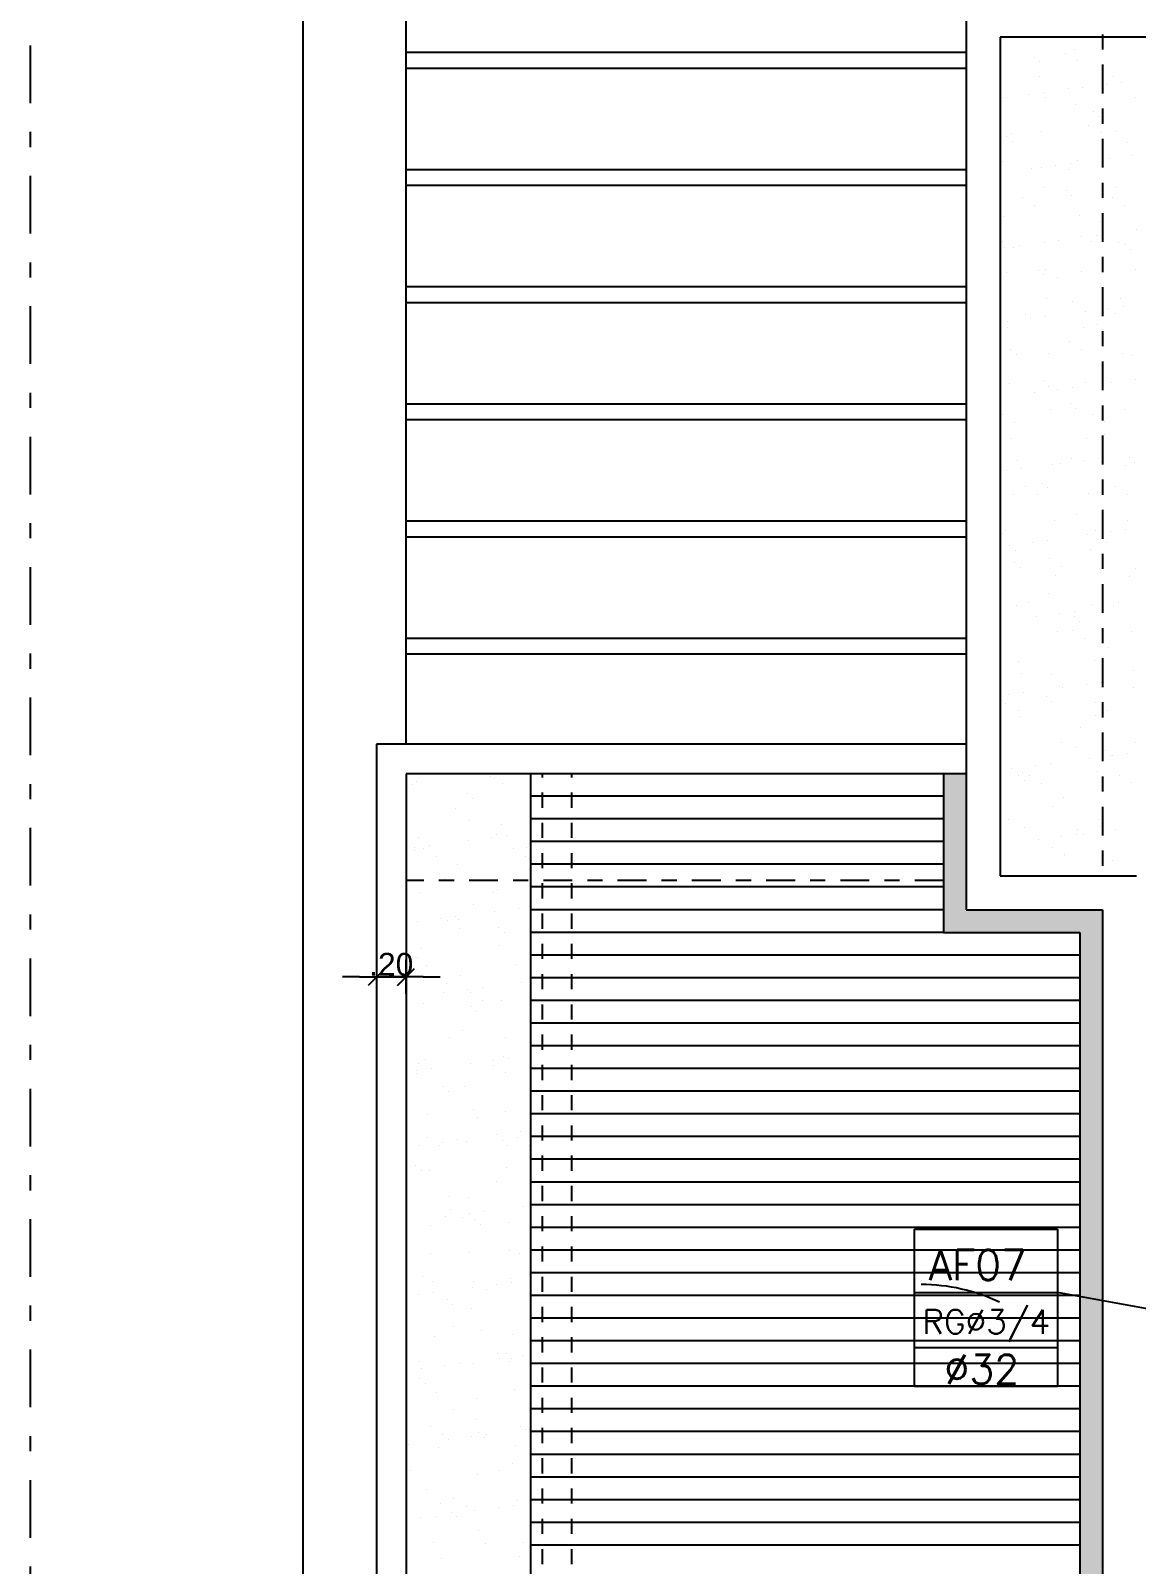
# Model space of a CAD drawing. Header units: millimetres. Extents: x 1573 to 2177, y 1587 to 1932.
# Drawn here: x 1920.22 to 1927.52, y 1904.46 to 1914.59 of the extents above; entities that cross this region are included whole.
import ezdxf
from ezdxf.enums import TextEntityAlignment as Align

# ---------------------------------------------------------------- set-up
doc = ezdxf.new("R2010")
doc.units = ezdxf.units.MM
doc.header["$LTSCALE"] = 0.03
doc.linetypes.add('DASHDOT', pattern=[25.4, 12.7, -6.35, 0, -6.35])
doc.linetypes.add('HIDDEN', pattern=[9.525, 6.35, -3.175])
for name, color, linetype in [('-HIDRO', 8, 'Continuous'), ('Prumadas_L', 1, 'Continuous'), ('Prumadas_Q', 3, 'Continuous'), ('Prumadas_T', 2, 'Continuous')]:
    doc.layers.add(name, color=color, linetype=linetype)
doc.styles.add('ROMANS', font='romans.shx', dxfattribs={"height": 0.1})
doc.styles.get("Standard").update_dxf_attribs({"font": 'arial.ttf'})

# ---------------------------------------------------------------- blocks, each defined once
blk = doc.blocks.new('TICK1')
for p, q in [((0, 1), (0, -1)), ((-1, 0), (1, 0)), ((0.5, 0.5), (-0.5, -0.5))]:
    blk.add_line(p, q)

msp = doc.modelspace()

# ---------------------------------------------------------------- hatches: boundary and pattern name
at = {"layer": '-HIDRO'}
h = msp.add_hatch(color=256, dxfattribs=at)
h.dxf.hatch_style = 1
h.paths.add_polyline_path([(1927.296, 1908.781), (1926.396, 1908.781), (1926.396, 1909.681), (1926.246, 1909.681), (1926.246, 1908.631), (1927.146, 1908.631), (1927.146, 1896.499), (1927.296, 1896.499)])

# ---------------------------------------------------------------- linework, layer by layer
at = {"layer": '-HIDRO', "linetype": 'DASHDOT'}
msp.add_line((1920.216, 1886.53), (1920.216, 1926.484), dxfattribs=at)
at = {"layer": '-HIDRO'}
for p, q in [((1922.016, 1896.307), (1922.016, 1926.484)), ((1922.696, 1909.876), (1922.696, 1926.484)), ((1926.396, 1922.62), (1926.396, 1908.781)), ((1935.174, 1914.55), (1926.621, 1914.55)), ((1926.621, 1914.55), (1926.621, 1909.006)), ((1927.109, 1914.469), (1927.109, 1914.469)), ((1922.696, 1914.451), (1926.396, 1914.451)), ((1926.848, 1914.418), (1926.848, 1914.418)), ((1926.883, 1914.386), (1926.883, 1914.386)), ((1927.053, 1914.445), (1927.053, 1914.445)), ((1927.134, 1914.394), (1927.134, 1914.394)), ((1922.696, 1914.346), (1926.396, 1914.346)), ((1926.88, 1914.293), (1926.88, 1914.293)), ((1927.367, 1914.291), (1927.367, 1914.291)), ((1926.809, 1914.169), (1926.809, 1914.169)), ((1926.908, 1914.182), (1926.908, 1914.182)), ((1927.072, 1914.212), (1927.072, 1914.212)), ((1927.167, 1914.216), (1927.167, 1914.216)), ((1927.321, 1914.237), (1927.321, 1914.237)), ((1927.421, 1914.25), (1927.421, 1914.25)), ((1926.623, 1914.096), (1926.623, 1914.096)), ((1926.654, 1914.149), (1926.654, 1914.149)), ((1926.918, 1914.152), (1926.918, 1914.152)), ((1927.121, 1914.102), (1927.121, 1914.102)), ((1927.511, 1914.153), (1927.511, 1914.153)), ((1927.207, 1913.968), (1927.207, 1913.968)), ((1927.238, 1914.06), (1927.238, 1914.06)), ((1927.273, 1914.028), (1927.273, 1914.028)), ((1926.665, 1913.893), (1926.665, 1913.893)), ((1926.694, 1913.916), (1926.694, 1913.916)), ((1926.701, 1913.861), (1926.701, 1913.861)), ((1926.892, 1913.926), (1926.892, 1913.926)), ((1927.288, 1913.917), (1927.288, 1913.917)), ((1927.379, 1913.924), (1927.379, 1913.924)), ((1927.463, 1913.854), (1927.463, 1913.854)), ((1927.497, 1913.766), (1927.497, 1913.766)), ((1922.696, 1913.676), (1926.396, 1913.676)), ((1926.635, 1913.729), (1926.635, 1913.729)), ((1926.829, 1913.679), (1926.829, 1913.679)), ((1926.89, 1913.687), (1926.89, 1913.687)), ((1926.984, 1913.699), (1926.984, 1913.699)), ((1927.072, 1913.675), (1927.072, 1913.675)), ((1927.083, 1913.712), (1927.083, 1913.712)), ((1927.133, 1913.735), (1927.133, 1913.735)), ((1927.342, 1913.746), (1927.342, 1913.746)), ((1922.696, 1913.571), (1926.396, 1913.571)), ((1926.904, 1913.559), (1926.904, 1913.559)), ((1927.391, 1913.557), (1927.391, 1913.557)), ((1926.768, 1913.49), (1926.768, 1913.49)), ((1927.056, 1913.535), (1927.056, 1913.535)), ((1927.091, 1913.503), (1927.091, 1913.503)), ((1927.361, 1913.491), (1927.361, 1913.491)), ((1926.647, 1913.362), (1926.647, 1913.362)), ((1926.848, 1913.438), (1926.848, 1913.438)), ((1927.145, 1913.368), (1927.145, 1913.368)), ((1927.442, 1913.44), (1927.442, 1913.44)), ((1927.281, 1913.329), (1927.281, 1913.329)), ((1927.518, 1913.276), (1927.518, 1913.276)), ((1926.633, 1913.197), (1926.633, 1913.197)), ((1926.647, 1913.161), (1926.647, 1913.161)), ((1926.708, 1913.162), (1926.708, 1913.162)), ((1926.746, 1913.174), (1926.746, 1913.174)), ((1926.916, 1913.192), (1926.916, 1913.192)), ((1927.005, 1913.208), (1927.005, 1913.208)), ((1927.16, 1913.229), (1927.16, 1913.229)), ((1927.226, 1913.198), (1927.226, 1913.198)), ((1927.259, 1913.242), (1927.259, 1913.242)), ((1927.403, 1913.19), (1927.403, 1913.19)), ((1927.446, 1913.177), (1927.446, 1913.177)), ((1927.481, 1913.145), (1927.481, 1913.145)), ((1926.659, 1912.995), (1926.659, 1912.995)), ((1926.874, 1913.01), (1926.874, 1913.01)), ((1926.909, 1912.978), (1926.909, 1912.978)), ((1926.922, 1913.013), (1926.922, 1913.013)), ((1927.002, 1912.961), (1927.002, 1912.961)), ((1927.157, 1913.001), (1927.157, 1913.001)), ((1927.515, 1913.014), (1927.515, 1913.014)), ((1922.696, 1912.902), (1926.396, 1912.902)), ((1922.696, 1912.797), (1926.396, 1912.797)), ((1926.928, 1912.825), (1926.928, 1912.825)), ((1927.098, 1912.804), (1927.098, 1912.804)), ((1927.336, 1912.759), (1927.336, 1912.759)), ((1927.415, 1912.823), (1927.415, 1912.823)), ((1927.435, 1912.772), (1927.435, 1912.772)), ((1926.668, 1912.671), (1926.668, 1912.671)), ((1926.786, 1912.72), (1926.786, 1912.72)), ((1926.823, 1912.691), (1926.823, 1912.691)), ((1926.922, 1912.704), (1926.922, 1912.704)), ((1927.181, 1912.738), (1927.181, 1912.738)), ((1927.264, 1912.652), (1927.264, 1912.652)), ((1927.38, 1912.721), (1927.38, 1912.721)), ((1926.671, 1912.628), (1926.671, 1912.628)), ((1927.169, 1912.634), (1927.169, 1912.634)), ((1927.299, 1912.62), (1927.299, 1912.62)), ((1926.691, 1912.485), (1926.691, 1912.485)), ((1926.727, 1912.453), (1926.727, 1912.453)), ((1926.94, 1912.458), (1926.94, 1912.458)), ((1927.076, 1912.536), (1927.076, 1912.536)), ((1927.156, 1912.484), (1927.156, 1912.484)), ((1927.427, 1912.456), (1927.427, 1912.456)), ((1927.489, 1912.446), (1927.489, 1912.446)), ((1926.683, 1912.261), (1926.683, 1912.261)), ((1926.916, 1912.279), (1926.916, 1912.279)), ((1926.94, 1912.243), (1926.94, 1912.243)), ((1927.181, 1912.267), (1927.181, 1912.267)), ((1927.356, 1912.268), (1927.356, 1912.268)), ((1927.511, 1912.289), (1927.511, 1912.289)), ((1926.844, 1912.201), (1926.844, 1912.201)), ((1926.998, 1912.221), (1926.998, 1912.221)), ((1927.098, 1912.234), (1927.098, 1912.234)), ((1922.696, 1912.127), (1926.396, 1912.127)), ((1926.636, 1912.057), (1926.636, 1912.057)), ((1926.952, 1912.091), (1926.952, 1912.091)), ((1927.082, 1912.127), (1927.082, 1912.127)), ((1927.117, 1912.095), (1927.117, 1912.095)), ((1927.23, 1912.059), (1927.23, 1912.059)), ((1927.439, 1912.089), (1927.439, 1912.089)), ((1922.696, 1912.022), (1926.396, 1912.022)), ((1926.717, 1912.006), (1926.717, 1912.006)), ((1927.31, 1912.007), (1927.31, 1912.007)), ((1926.695, 1911.894), (1926.695, 1911.894)), ((1927.193, 1911.9), (1927.193, 1911.9)), ((1927.307, 1911.921), (1927.307, 1911.921)), ((1926.734, 1911.754), (1926.734, 1911.754)), ((1927.019, 1911.731), (1927.019, 1911.731)), ((1927.094, 1911.766), (1927.094, 1911.766)), ((1927.174, 1911.751), (1927.174, 1911.751)), ((1927.273, 1911.764), (1927.273, 1911.764)), ((1927.472, 1911.769), (1927.472, 1911.769)), ((1927.507, 1911.737), (1927.507, 1911.737)), ((1926.661, 1911.683), (1926.661, 1911.683)), ((1926.76, 1911.697), (1926.76, 1911.697)), ((1926.964, 1911.724), (1926.964, 1911.724)), ((1927.451, 1911.721), (1927.451, 1911.721)), ((1926.79, 1911.58), (1926.79, 1911.58)), ((1926.87, 1911.529), (1926.87, 1911.529)), ((1926.9, 1911.602), (1926.9, 1911.602)), ((1926.935, 1911.57), (1926.935, 1911.57)), ((1927.205, 1911.533), (1927.205, 1911.533)), ((1927.383, 1911.582), (1927.383, 1911.582)), ((1927.464, 1911.53), (1927.464, 1911.53)), ((1926.707, 1911.527), (1926.707, 1911.527)), ((1922.696, 1911.353), (1926.396, 1911.353)), ((1926.976, 1911.357), (1926.976, 1911.357)), ((1927.124, 1911.396), (1927.124, 1911.396)), ((1927.463, 1911.354), (1927.463, 1911.354)), ((1922.696, 1911.248), (1926.396, 1911.248)), ((1926.655, 1911.288), (1926.655, 1911.288)), ((1926.936, 1911.226), (1926.936, 1911.226)), ((1927.195, 1911.26), (1927.195, 1911.26)), ((1927.248, 1911.289), (1927.248, 1911.289)), ((1927.29, 1911.244), (1927.29, 1911.244)), ((1927.35, 1911.281), (1927.35, 1911.281)), ((1927.449, 1911.294), (1927.449, 1911.294)), ((1926.682, 1911.193), (1926.682, 1911.193)), ((1926.719, 1911.16), (1926.719, 1911.16)), ((1926.837, 1911.213), (1926.837, 1911.213)), ((1927.217, 1911.166), (1927.217, 1911.166)), ((1927.325, 1911.212), (1927.325, 1911.212)), ((1926.717, 1911.077), (1926.717, 1911.077)), ((1926.753, 1911.045), (1926.753, 1911.045)), ((1926.944, 1911.103), (1926.944, 1911.103)), ((1927.024, 1911.052), (1927.024, 1911.052)), ((1927.515, 1911.038), (1927.515, 1911.038)), ((1926.988, 1910.99), (1926.988, 1910.99)), ((1927.475, 1910.987), (1927.475, 1910.987)), ((1926.942, 1910.871), (1926.942, 1910.871)), ((1926.731, 1910.793), (1926.731, 1910.793)), ((1926.809, 1910.811), (1926.809, 1910.811)), ((1926.858, 1910.723), (1926.858, 1910.723)), ((1927.013, 1910.743), (1927.013, 1910.743)), ((1927.108, 1910.719), (1927.108, 1910.719)), ((1927.112, 1910.756), (1927.112, 1910.756)), ((1927.229, 1910.799), (1927.229, 1910.799)), ((1927.37, 1910.79), (1927.37, 1910.79)), ((1927.402, 1910.812), (1927.402, 1910.812)), ((1927, 1910.623), (1927, 1910.623)), ((1927.098, 1910.626), (1927.098, 1910.626)), ((1927.143, 1910.687), (1927.143, 1910.687)), ((1927.487, 1910.62), (1927.487, 1910.62)), ((1922.696, 1910.578), (1926.396, 1910.578)), ((1927.178, 1910.575), (1927.178, 1910.575)), ((1927.333, 1910.513), (1927.333, 1910.513)), ((1922.696, 1910.473), (1926.396, 1910.473)), ((1926.743, 1910.425), (1926.743, 1910.425)), ((1927.241, 1910.432), (1927.241, 1910.432)), ((1926.76, 1910.346), (1926.76, 1910.346)), ((1926.962, 1910.334), (1926.962, 1910.334)), ((1927.498, 1910.362), (1927.498, 1910.362)), ((1926.775, 1910.219), (1926.775, 1910.219)), ((1927.012, 1910.256), (1927.012, 1910.256)), ((1927.033, 1910.253), (1927.033, 1910.253)), ((1927.188, 1910.273), (1927.188, 1910.273)), ((1927.287, 1910.286), (1927.287, 1910.286)), ((1927.499, 1910.253), (1927.499, 1910.253)), ((1926.658, 1910.148), (1926.658, 1910.148)), ((1926.675, 1910.206), (1926.675, 1910.206)), ((1926.926, 1910.194), (1926.926, 1910.194)), ((1926.961, 1910.162), (1926.961, 1910.162)), ((1927.252, 1910.149), (1927.252, 1910.149)), ((1926.739, 1910.097), (1926.739, 1910.097)), ((1926.755, 1910.058), (1926.755, 1910.058)), ((1927.253, 1910.065), (1927.253, 1910.065)), ((1927.332, 1910.098), (1927.332, 1910.098)), ((1927.15, 1909.989), (1927.15, 1909.989)), ((1926.396, 1909.876), (1922.501, 1909.876)), ((1922.501, 1909.876), (1922.501, 1896.007)), ((1927.024, 1909.889), (1927.024, 1909.889)), ((1927.116, 1909.857), (1927.116, 1909.857)), ((1927.316, 1909.837), (1927.316, 1909.837)), ((1927.351, 1909.804), (1927.351, 1909.804)), ((1927.463, 1909.816), (1927.463, 1909.816)), ((1927.511, 1909.886), (1927.511, 1909.886)), ((1926.696, 1909.715), (1926.696, 1909.715)), ((1926.851, 1909.736), (1926.851, 1909.736)), ((1926.95, 1909.749), (1926.95, 1909.749)), ((1927.209, 1909.783), (1927.209, 1909.783)), ((1927.364, 1909.803), (1927.364, 1909.803)), ((1926.396, 1909.681), (1922.696, 1909.681)), ((1922.696, 1909.681), (1922.696, 1896.457)), ((1922.74, 1909.613), (1922.74, 1909.613)), ((1922.764, 1909.63), (1922.764, 1909.63)), ((1923.253, 1909.665), (1923.253, 1909.665)), ((1923.278, 1909.649), (1923.278, 1909.649)), ((1923.333, 1909.614), (1923.333, 1909.614)), ((1923.521, 1896.457), (1923.521, 1909.681)), ((1926.246, 1909.681), (1926.246, 1908.631)), ((1926.744, 1909.669), (1926.744, 1909.669)), ((1926.767, 1909.691), (1926.767, 1909.691)), ((1926.779, 1909.637), (1926.779, 1909.637)), ((1926.812, 1909.671), (1926.812, 1909.671)), ((1926.893, 1909.62), (1926.893, 1909.62)), ((1927.265, 1909.698), (1927.265, 1909.698)), ((1927.406, 1909.672), (1927.406, 1909.672)), ((1927.486, 1909.621), (1927.486, 1909.621)), ((1923.099, 1909.549), (1923.099, 1909.549)), ((1923.134, 1909.517), (1923.134, 1909.517)), ((1923.521, 1909.535), (1926.246, 1909.535)), ((1927.036, 1909.521), (1927.036, 1909.521)), ((1923.021, 1909.451), (1923.021, 1909.451)), ((1923.52, 1909.458), (1923.52, 1909.458)), ((1926.968, 1909.464), (1926.968, 1909.464)), ((1923.117, 1909.372), (1923.117, 1909.372)), ((1923.324, 1909.343), (1923.324, 1909.343)), ((1923.521, 1909.385), (1926.246, 1909.385)), ((1926.677, 1909.378), (1926.677, 1909.378)), ((1926.779, 1909.324), (1926.779, 1909.324)), ((1927.134, 1909.312), (1927.134, 1909.312)), ((1927.27, 1909.38), (1927.27, 1909.38)), ((1927.277, 1909.331), (1927.277, 1909.331)), ((1927.385, 1909.313), (1927.385, 1909.313)), ((1922.776, 1909.263), (1922.776, 1909.263)), ((1922.848, 1909.208), (1922.848, 1909.208)), ((1923.107, 1909.243), (1923.107, 1909.243)), ((1923.262, 1909.263), (1923.262, 1909.263)), ((1923.29, 1909.282), (1923.29, 1909.282)), ((1923.361, 1909.276), (1923.361, 1909.276)), ((1923.521, 1909.235), (1926.246, 1909.235)), ((1926.872, 1909.245), (1926.872, 1909.245)), ((1927.027, 1909.265), (1927.027, 1909.265)), ((1927.126, 1909.278), (1927.126, 1909.278)), ((1927.169, 1909.279), (1927.169, 1909.279)), ((1922.749, 1909.195), (1922.749, 1909.195)), ((1922.751, 1909.176), (1922.751, 1909.176)), ((1922.813, 1909.187), (1922.813, 1909.187)), ((1922.894, 1909.136), (1922.894, 1909.136)), ((1923.407, 1909.188), (1923.407, 1909.188)), ((1923.487, 1909.137), (1923.487, 1909.137)), ((1923.49, 1909.191), (1923.49, 1909.191)), ((1926.966, 1909.194), (1926.966, 1909.194)), ((1927.046, 1909.143), (1927.046, 1909.143)), ((1927.048, 1909.154), (1927.048, 1909.154)), ((1927.359, 1909.106), (1927.359, 1909.106)), ((1922.917, 1909.024), (1922.917, 1909.024)), ((1923.033, 1909.084), (1923.033, 1909.084)), ((1923.521, 1909.085), (1926.246, 1909.085)), ((1926.621, 1909.006), (1927.521, 1909.006)), ((1922.788, 1908.896), (1922.788, 1908.896)), ((1922.952, 1908.992), (1922.952, 1908.992)), ((1923.271, 1908.895), (1923.271, 1908.895)), ((1923.302, 1908.914), (1923.302, 1908.914)), ((1923.521, 1908.935), (1926.246, 1908.935)), ((1923.142, 1908.818), (1923.142, 1908.818)), ((1923.437, 1908.793), (1923.437, 1908.793)), ((1922.77, 1908.705), (1922.77, 1908.705)), ((1922.924, 1908.725), (1922.924, 1908.725)), ((1922.967, 1908.71), (1922.967, 1908.71)), ((1923.024, 1908.738), (1923.024, 1908.738)), ((1923.045, 1908.717), (1923.045, 1908.717)), ((1923.282, 1908.772), (1923.282, 1908.772)), ((1923.521, 1908.785), (1926.246, 1908.785)), ((1926.396, 1908.781), (1927.296, 1908.781)), ((1927.296, 1908.781), (1927.296, 1896.499)), ((1923.048, 1908.658), (1923.048, 1908.658)), ((1923.308, 1908.666), (1923.308, 1908.666)), ((1923.343, 1908.634), (1923.343, 1908.634)), ((1923.521, 1908.635), (1926.246, 1908.635)), ((1926.246, 1908.631), (1927.146, 1908.631)), ((1927.146, 1908.631), (1927.146, 1896.499)), ((1922.735, 1908.499), (1922.735, 1908.499)), ((1922.8, 1908.529), (1922.8, 1908.529)), ((1923.314, 1908.547), (1923.314, 1908.547)), ((1922.77, 1908.467), (1922.77, 1908.467)), ((1922.832, 1908.417), (1922.832, 1908.417)), ((1923.425, 1908.418), (1923.425, 1908.418)), ((1923.521, 1908.485), (1927.146, 1908.485)), ((1922.388, 1908.338), (1922.276, 1908.338)), ((1922.501, 1908.338), (1922.696, 1908.338)), ((1922.808, 1908.338), (1922.921, 1908.338)), ((1922.96, 1908.293), (1922.96, 1908.293)), ((1923.057, 1908.35), (1923.057, 1908.35)), ((1923.458, 1908.302), (1923.458, 1908.302)), ((1923.521, 1908.335), (1927.146, 1908.335)), ((1922.945, 1908.235), (1922.945, 1908.235)), ((1923.1, 1908.255), (1923.1, 1908.255)), ((1923.121, 1908.233), (1923.121, 1908.233)), ((1923.199, 1908.268), (1923.199, 1908.268)), ((1923.521, 1908.185), (1927.146, 1908.185)), ((1922.812, 1908.162), (1922.812, 1908.162)), ((1923.125, 1908.141), (1923.125, 1908.141)), ((1923.16, 1908.109), (1923.16, 1908.109)), ((1923.201, 1908.181), (1923.201, 1908.181)), ((1923.326, 1908.18), (1923.326, 1908.18)), ((1923.069, 1907.983), (1923.069, 1907.983)), ((1923.521, 1908.035), (1927.146, 1908.035)), ((1922.986, 1907.94), (1922.986, 1907.94)), ((1923.35, 1907.935), (1923.35, 1907.935)), ((1923.521, 1907.885), (1927.146, 1907.885)), ((1922.824, 1907.795), (1922.824, 1907.795)), ((1923.276, 1907.785), (1923.276, 1907.785)), ((1923.338, 1907.813), (1923.338, 1907.813)), ((1923.375, 1907.798), (1923.375, 1907.798)), ((1923.516, 1907.783), (1923.516, 1907.783)), ((1922.762, 1907.703), (1922.762, 1907.703)), ((1922.763, 1907.718), (1922.763, 1907.718)), ((1922.777, 1907.768), (1922.777, 1907.768)), ((1922.862, 1907.731), (1922.862, 1907.731)), ((1923.121, 1907.765), (1923.121, 1907.765)), ((1923.275, 1907.756), (1923.275, 1907.756)), ((1923.355, 1907.704), (1923.355, 1907.704)), ((1923.521, 1907.735), (1927.146, 1907.735)), ((1922.943, 1907.616), (1922.943, 1907.616)), ((1922.978, 1907.584), (1922.978, 1907.584)), ((1923.081, 1907.616), (1923.081, 1907.616)), ((1923.521, 1907.585), (1927.146, 1907.585)), ((1922.836, 1907.428), (1922.836, 1907.428)), ((1923.14, 1907.463), (1923.14, 1907.463)), ((1923.168, 1907.41), (1923.168, 1907.41)), ((1923.35, 1907.446), (1923.35, 1907.446)), ((1923.521, 1907.435), (1927.146, 1907.435)), ((1922.836, 1907.277), (1922.836, 1907.277)), ((1923.296, 1907.295), (1923.296, 1907.295)), ((1923.429, 1907.279), (1923.429, 1907.279)), ((1923.451, 1907.315), (1923.451, 1907.315)), ((1923.521, 1907.285), (1927.146, 1907.285)), ((1922.784, 1907.227), (1922.784, 1907.227)), ((1922.916, 1907.226), (1922.916, 1907.226)), ((1922.939, 1907.247), (1922.939, 1907.247)), ((1923.038, 1907.261), (1923.038, 1907.261)), ((1923.093, 1907.249), (1923.093, 1907.249)), ((1923.334, 1907.259), (1923.334, 1907.259)), ((1923.369, 1907.226), (1923.369, 1907.226)), ((1923.509, 1907.227), (1923.509, 1907.227)), ((1922.761, 1907.091), (1922.761, 1907.091)), ((1923.362, 1907.079), (1923.362, 1907.079)), ((1923.521, 1907.135), (1927.146, 1907.135)), ((1922.7, 1906.985), (1922.7, 1906.985)), ((1922.796, 1907.059), (1922.796, 1907.059)), ((1922.848, 1907.061), (1922.848, 1907.061)), ((1923.293, 1906.986), (1923.293, 1906.986)), ((1923.521, 1906.985), (1927.146, 1906.985)), ((1922.986, 1906.885), (1922.986, 1906.885)), ((1923.105, 1906.882), (1923.105, 1906.882)), ((1922.989, 1906.8), (1922.989, 1906.8)), ((1923.114, 1906.777), (1923.114, 1906.777)), ((1923.213, 1906.79), (1923.213, 1906.79)), ((1923.472, 1906.824), (1923.472, 1906.824)), ((1923.521, 1906.835), (1927.146, 1906.835)), ((1922.701, 1906.723), (1922.701, 1906.723)), ((1922.86, 1906.694), (1922.86, 1906.694)), ((1922.959, 1906.757), (1922.959, 1906.757)), ((1923.07, 1906.749), (1923.07, 1906.749)), ((1923.151, 1906.734), (1923.151, 1906.734)), ((1923.186, 1906.701), (1923.186, 1906.701)), ((1923.374, 1906.712), (1923.374, 1906.712)), ((1923.521, 1906.685), (1927.146, 1906.685)), ((1922.854, 1906.508), (1922.854, 1906.508)), ((1923.117, 1906.515), (1923.117, 1906.515)), ((1923.376, 1906.528), (1923.376, 1906.528)), ((1923.447, 1906.509), (1923.447, 1906.509)), ((1923.521, 1906.535), (1927.146, 1906.535)), ((1922.803, 1906.36), (1922.803, 1906.36)), ((1923.521, 1906.385), (1927.146, 1906.385)), ((1922.872, 1906.326), (1922.872, 1906.326)), ((1923.135, 1906.287), (1923.135, 1906.287)), ((1923.143, 1906.323), (1923.143, 1906.323)), ((1923.224, 1906.272), (1923.224, 1906.272)), ((1923.29, 1906.307), (1923.29, 1906.307)), ((1923.386, 1906.345), (1923.386, 1906.345)), ((1923.389, 1906.32), (1923.389, 1906.32)), ((1922.777, 1906.24), (1922.777, 1906.24)), ((1922.876, 1906.253), (1922.876, 1906.253)), ((1922.969, 1906.209), (1922.969, 1906.209)), ((1923.004, 1906.176), (1923.004, 1906.176)), ((1923.521, 1906.235), (1927.146, 1906.235)), ((1923.129, 1906.148), (1923.129, 1906.148)), ((1923.521, 1906.085), (1927.146, 1906.085)), ((1922.884, 1905.959), (1922.884, 1905.959)), ((1923.008, 1906.031), (1923.008, 1906.031)), ((1923.194, 1906.003), (1923.194, 1906.003)), ((1923.398, 1905.978), (1923.398, 1905.978)), ((1923.36, 1905.851), (1923.36, 1905.851)), ((1923.521, 1905.935), (1927.146, 1905.935)), ((1922.704, 1905.845), (1922.704, 1905.845)), ((1922.784, 1905.794), (1922.784, 1905.794)), ((1922.798, 1905.749), (1922.798, 1905.749)), ((1922.953, 1905.77), (1922.953, 1905.77)), ((1923.052, 1905.783), (1923.052, 1905.783)), ((1923.141, 1905.781), (1923.141, 1905.781)), ((1923.297, 1905.846), (1923.297, 1905.846)), ((1923.311, 1905.817), (1923.311, 1905.817)), ((1923.377, 1905.795), (1923.377, 1905.795)), ((1923.395, 1905.819), (1923.395, 1905.819)), ((1923.466, 1905.837), (1923.466, 1905.837)), ((1923.521, 1905.785), (1927.146, 1905.785)), ((1922.787, 1905.684), (1922.787, 1905.684)), ((1922.822, 1905.651), (1922.822, 1905.651)), ((1922.896, 1905.592), (1922.896, 1905.592)), ((1923.162, 1905.554), (1923.162, 1905.554)), ((1923.41, 1905.611), (1923.41, 1905.611)), ((1923.521, 1905.635), (1927.146, 1905.635)), ((1923.012, 1905.478), (1923.012, 1905.478)), ((1923.521, 1905.485), (1927.146, 1905.485)), ((1922.858, 1905.368), (1922.858, 1905.368)), ((1923.153, 1905.414), (1923.153, 1905.414)), ((1923.451, 1905.369), (1923.451, 1905.369)), ((1923.486, 1905.347), (1923.486, 1905.347)), ((1922.715, 1905.245), (1922.715, 1905.245)), ((1922.938, 1905.317), (1922.938, 1905.317)), ((1922.973, 1905.279), (1922.973, 1905.279)), ((1923.128, 1905.3), (1923.128, 1905.3)), ((1923.177, 1905.326), (1923.177, 1905.326)), ((1923.212, 1905.294), (1923.212, 1905.294)), ((1923.228, 1905.313), (1923.228, 1905.313)), ((1923.422, 1905.244), (1923.422, 1905.244)), ((1923.521, 1905.335), (1927.146, 1905.335)), ((1922.908, 1905.225), (1922.908, 1905.225)), ((1923.521, 1905.185), (1927.146, 1905.185)), ((1922.722, 1905.075), (1922.722, 1905.075)), ((1923.165, 1905.047), (1923.165, 1905.047)), ((1923.316, 1905.077), (1923.316, 1905.077)), ((1923.402, 1905.12), (1923.402, 1905.12)), ((1922.829, 1904.953), (1922.829, 1904.953)), ((1923.521, 1905.035), (1927.146, 1905.035)), ((1922.92, 1904.858), (1922.92, 1904.858)), ((1923.012, 1904.891), (1923.012, 1904.891)), ((1923.092, 1904.84), (1923.092, 1904.84)), ((1923.403, 1904.842), (1923.403, 1904.842)), ((1923.434, 1904.877), (1923.434, 1904.877)), ((1923.521, 1904.885), (1927.146, 1904.885)), ((1922.791, 1904.762), (1922.791, 1904.762)), ((1922.89, 1904.775), (1922.89, 1904.775)), ((1922.995, 1904.801), (1922.995, 1904.801)), ((1923.03, 1904.769), (1923.03, 1904.769)), ((1923.149, 1904.809), (1923.149, 1904.809)), ((1923.304, 1904.829), (1923.304, 1904.829)), ((1923.177, 1904.68), (1923.177, 1904.68)), ((1923.521, 1904.735), (1927.146, 1904.735)), ((1922.876, 1904.598), (1922.876, 1904.598)), ((1923.22, 1904.595), (1923.22, 1904.595)), ((1923.47, 1904.6), (1923.47, 1904.6)), ((1923.521, 1904.585), (1927.146, 1904.585)), ((1922.932, 1904.491), (1922.932, 1904.491)), ((1923.446, 1904.51), (1923.446, 1904.51))]:
    msp.add_line(p, q, dxfattribs=at)
at = {"layer": '-HIDRO', "linetype": 'DASHDOT', "ltscale": 0.5}
for p, q in [((1927.296, 1920.745), (1927.296, 1909.006)), ((1926.246, 1908.976), (1922.696, 1908.976))]:
    msp.add_line(p, q, dxfattribs=at)
at = {"layer": '-HIDRO', "linetype": 'HIDDEN'}
for p, q in [((1922.501, 1909.872), (1922.501, 1908.324)), ((1922.696, 1909.677), (1922.696, 1908.324))]:
    msp.add_line(p, q, dxfattribs=at)
at = {"layer": '-HIDRO', "linetype": 'HIDDEN', "ltscale": 0.5}
for p, q in [((1923.596, 1896.457), (1923.596, 1909.681)), ((1923.791, 1896.457), (1923.791, 1909.681))]:
    msp.add_line(p, q, dxfattribs=at)
at = {"layer": '-HIDRO'}
msp.add_arc((1926.099, 1905.105), 1.2, 64.5324, 90, dxfattribs=at)
at = {"layer": 'Prumadas_L'}
for p, q in [((1926.054, 1906.252), (1927, 1906.252)), ((1928.433, 1905.992), (1927, 1906.252)), ((1926.054, 1905.889), (1927, 1905.889))]:
    msp.add_line(p, q, dxfattribs=at)
at = {"layer": 'Prumadas_Q'}
for p, q in [((1926.054, 1906.671), (1927, 1906.671)), ((1926.054, 1905.632), (1926.054, 1906.671)), ((1927, 1906.671), (1927, 1905.632)), ((1927, 1905.632), (1926.054, 1905.632))]:
    msp.add_line(p, q, dxfattribs=at)

# ---------------------------------------------------------------- block references
at = {"layer": '-HIDRO', "xscale": 0.112499999905691, "yscale": 0.112499999905691, "zscale": 0.112499999905691}
msp.add_blockref('TICK1', (1922.501, 1908.338), dxfattribs=at)
at = {"layer": '-HIDRO', "xscale": 0.112499999905691, "yscale": 0.112499999905691, "zscale": 0.112499999905691, "rotation": 180}
msp.add_blockref('TICK1', (1922.696, 1908.338), dxfattribs=at)

# ---------------------------------------------------------------- texts
at = {"layer": '-HIDRO', "insert": (1922.598, 1908.421), "char_height": 0.15, "attachment_point": 5}
msp.add_mtext('\\A1;.20', dxfattribs=at)
at = {"layer": 'Prumadas_T', "style": 'ROMANS'}
for s, height, p in [('AF07', 0.1984, (1926.473, 1906.335)), ('RG%%C3/4', 0.1588, (1926.528, 1905.98)), ('%%C32', 0.1921, (1926.499, 1905.649))]:
    msp.add_text(s, height=height, rotation=0, dxfattribs=at).set_placement(p, align=Align.CENTER)

doc.saveas('drawing.dxf')
